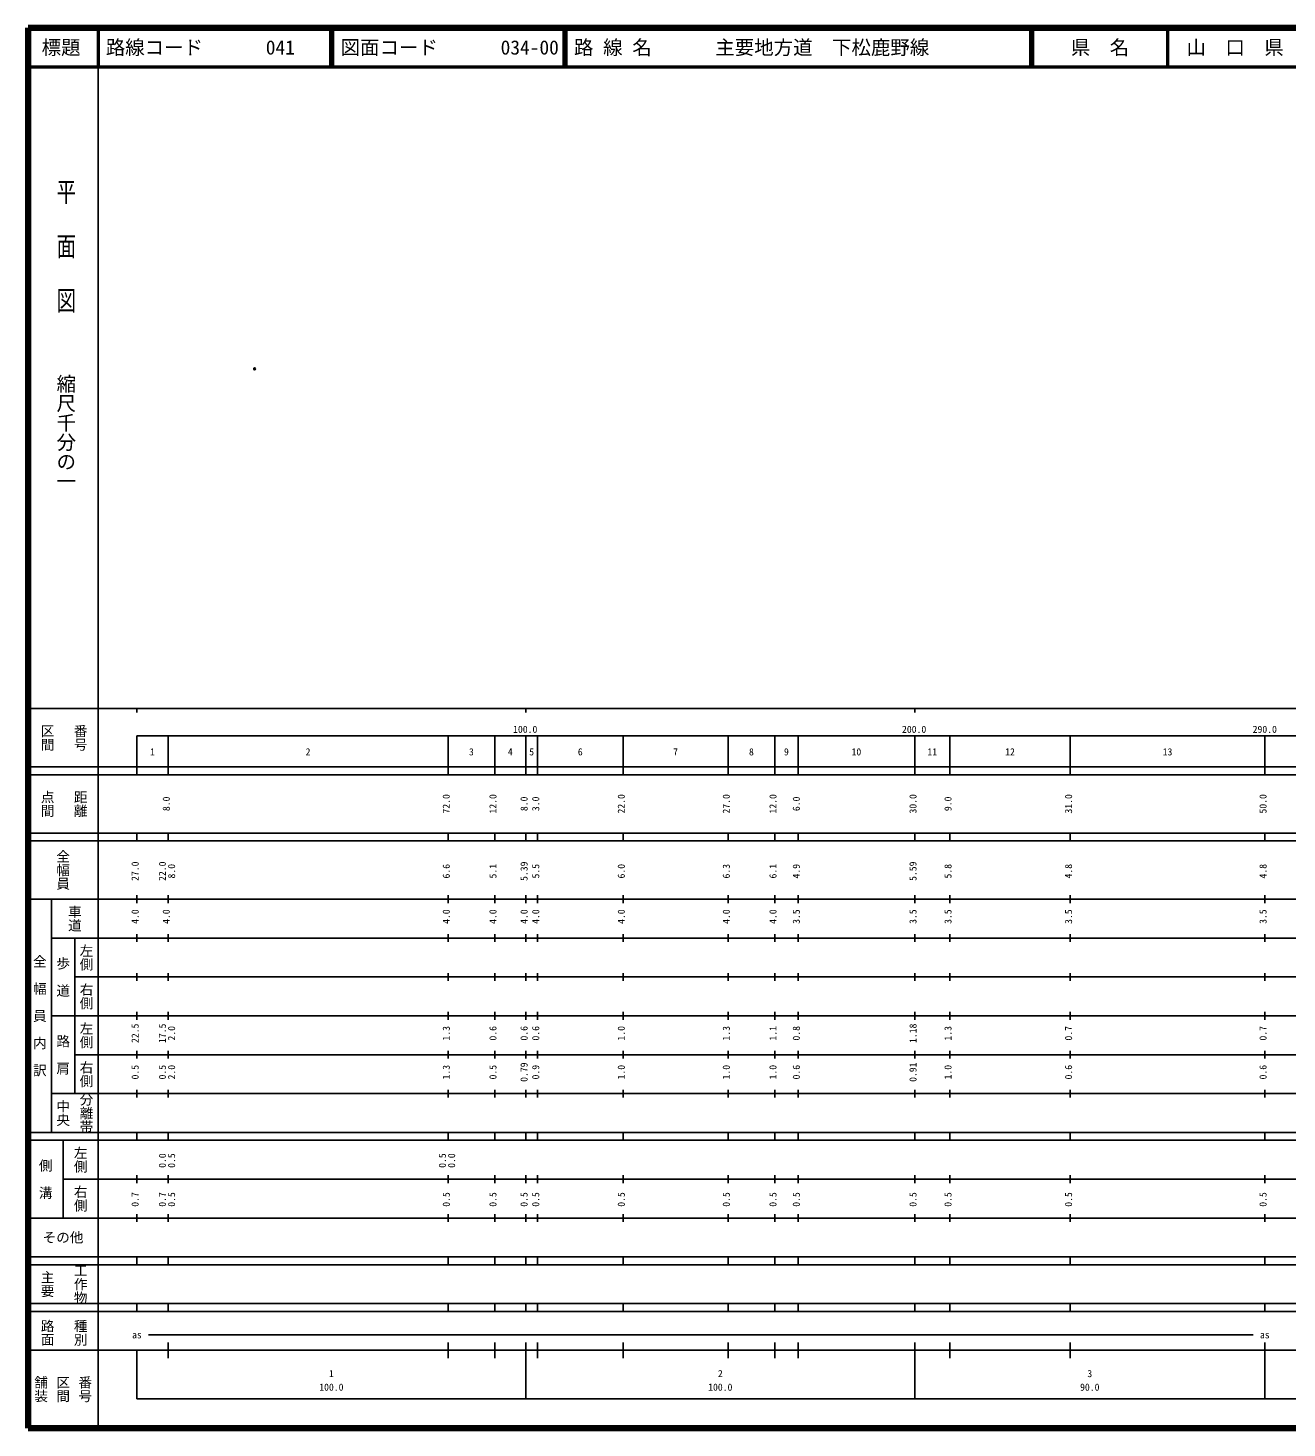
# Model space of a CAD drawing. Units: millimetres on the paper. Extents: x 40 to 680, y 20 to 380.
# Drawn here: x 40 to 363.7, y 20 to 380 of the extents above; entities that cross this region are included whole.
import ezdxf
from ezdxf.enums import TextEntityAlignment as Align

# ---------------------------------------------------------------- set-up
doc = ezdxf.new("R2010")
doc.units = ezdxf.units.MM
doc.header["$PDMODE"] = 32
doc.header["$PDSIZE"] = 0.5
doc.layers.add('M-OTRS', color=6, linetype='Continuous')
doc.layers.add('M-TTL-TXT', color=7, linetype='Continuous')
for name, color, linetype, lineweight in [('M-TTL', 2, 'Continuous', 140), ('M-TTL-BAND', 7, 'Continuous', 25), ('M-TTL-LINE', 7, 'Continuous', 50)]:
    doc.layers.add(name, color=color, linetype=linetype, lineweight=lineweight)
doc.styles.add('@ＭＳ ゴシック', font='')
doc.styles.add('ＭＳ ゴシック', font='')
doc.styles.get('@ＭＳ ゴシック').set_extended_font_data('@MS Gothic')
doc.styles.get('ＭＳ ゴシック').set_extended_font_data('MS Gothic')

msp = doc.modelspace()

# ---------------------------------------------------------------- linework, layer by layer
at = {"layer": 'M-OTRS'}
msp.add_point((98.274, 292.338), dxfattribs=at)
at = {"layer": 'M-TTL'}
for p, q in [((40, 380), (40, 20)), ((680, 380), (40, 380)), ((40, 20), (680, 20))]:
    msp.add_line(p, q, dxfattribs=at)
at = {"layer": 'M-TTL-BAND'}
for p, q in [((58, 370), (58, 20)), ((40, 205), (579, 205)), ((68, 205), (68, 204)), ((168, 205), (168, 204)), ((268, 205), (268, 204)), ((68, 198), (579, 198)), ((68, 198), (68, 188)), ((76, 188), (76, 198)), ((148, 188), (148, 198)), ((160, 188), (160, 198)), ((168, 188), (168, 198)), ((171, 188), (171, 198)), ((193, 188), (193, 198)), ((220, 188), (220, 198)), ((232, 188), (232, 198)), ((238, 188), (238, 198)), ((268, 188), (268, 198)), ((277, 188), (277, 198)), ((308, 188), (308, 198)), ((358, 188), (358, 198)), ((40, 190), (579, 190)), ((40, 188), (579, 188)), ((40, 173), (579, 173)), ((68, 171), (68, 173)), ((76, 171), (76, 173)), ((148, 171), (148, 173)), ((160, 171), (160, 173)), ((168, 171), (168, 173)), ((171, 171), (171, 173)), ((193, 171), (193, 173)), ((220, 171), (220, 173)), ((232, 171), (232, 173)), ((238, 171), (238, 173)), ((268, 171), (268, 173)), ((277, 171), (277, 173)), ((308, 171), (308, 173)), ((358, 171), (358, 173)), ((40, 171), (579, 171)), ((40, 156), (579, 156)), ((46, 96), (46, 156)), ((68, 155), (68, 157)), ((76, 155), (76, 157)), ((148, 155), (148, 157)), ((160, 155), (160, 157)), ((168, 155), (168, 157)), ((171, 155), (171, 157)), ((193, 155), (193, 157)), ((220, 155), (220, 157)), ((232, 155), (232, 157)), ((238, 155), (238, 157)), ((268, 155), (268, 157)), ((277, 155), (277, 157)), ((308, 155), (308, 157)), ((358, 155), (358, 157)), ((46, 146), (579, 146)), ((52, 146), (52, 106)), ((68, 145), (68, 147)), ((76, 145), (76, 147)), ((148, 145), (148, 147)), ((160, 145), (160, 147)), ((168, 145), (168, 147)), ((171, 145), (171, 147)), ((193, 145), (193, 147)), ((220, 145), (220, 147)), ((232, 145), (232, 147)), ((238, 145), (238, 147)), ((268, 145), (268, 147)), ((277, 145), (277, 147)), ((308, 145), (308, 147)), ((358, 145), (358, 147)), ((68, 135), (68, 137)), ((76, 135), (76, 137)), ((148, 135), (148, 137)), ((160, 135), (160, 137)), ((168, 135), (168, 137)), ((171, 135), (171, 137)), ((193, 135), (193, 137)), ((220, 135), (220, 137)), ((232, 135), (232, 137)), ((238, 135), (238, 137)), ((268, 135), (268, 137)), ((277, 135), (277, 137)), ((308, 135), (308, 137)), ((358, 135), (358, 137)), ((52, 136), (579, 136)), ((46, 126), (579, 126)), ((68, 125), (68, 127)), ((76, 125), (76, 127)), ((148, 125), (148, 127)), ((160, 125), (160, 127)), ((168, 125), (168, 127)), ((171, 125), (171, 127)), ((193, 125), (193, 127)), ((220, 125), (220, 127)), ((232, 125), (232, 127)), ((238, 125), (238, 127)), ((268, 125), (268, 127)), ((277, 125), (277, 127)), ((308, 125), (308, 127)), ((358, 125), (358, 127)), ((52, 116), (579, 116)), ((68, 115), (68, 117)), ((76, 115), (76, 117)), ((148, 115), (148, 117)), ((160, 115), (160, 117)), ((168, 115), (168, 117)), ((171, 115), (171, 117)), ((193, 115), (193, 117)), ((220, 115), (220, 117)), ((232, 115), (232, 117)), ((238, 115), (238, 117)), ((268, 115), (268, 117)), ((277, 115), (277, 117)), ((308, 115), (308, 117)), ((358, 115), (358, 117)), ((46, 106), (579, 106)), ((68, 105), (68, 107)), ((76, 105), (76, 107)), ((148, 105), (148, 107)), ((160, 105), (160, 107)), ((168, 105), (168, 107)), ((171, 105), (171, 107)), ((193, 105), (193, 107)), ((220, 105), (220, 107)), ((232, 105), (232, 107)), ((238, 105), (238, 107)), ((268, 105), (268, 107)), ((277, 105), (277, 107)), ((308, 105), (308, 107)), ((358, 105), (358, 107)), ((40, 96), (579, 96)), ((40, 94), (579, 94)), ((49, 94), (49, 74)), ((68, 94), (68, 96)), ((76, 94), (76, 96)), ((148, 94), (148, 96)), ((160, 94), (160, 96)), ((168, 94), (168, 96)), ((171, 94), (171, 96)), ((193, 94), (193, 96)), ((220, 94), (220, 96)), ((232, 94), (232, 96)), ((238, 94), (238, 96)), ((268, 94), (268, 96)), ((277, 94), (277, 96)), ((308, 94), (308, 96)), ((358, 94), (358, 96)), ((49, 84), (579, 84)), ((68, 83), (68, 85)), ((76, 83), (76, 85)), ((148, 83), (148, 85)), ((160, 83), (160, 85)), ((168, 83), (168, 85)), ((171, 83), (171, 85)), ((193, 83), (193, 85)), ((220, 83), (220, 85)), ((232, 83), (232, 85)), ((238, 83), (238, 85)), ((268, 83), (268, 85)), ((277, 83), (277, 85)), ((308, 83), (308, 85)), ((358, 83), (358, 85)), ((40, 74), (579, 74)), ((68, 73), (68, 75)), ((76, 73), (76, 75)), ((148, 73), (148, 75)), ((160, 73), (160, 75)), ((168, 73), (168, 75)), ((171, 73), (171, 75)), ((193, 73), (193, 75)), ((220, 73), (220, 75)), ((232, 73), (232, 75)), ((238, 73), (238, 75)), ((268, 73), (268, 75)), ((277, 73), (277, 75)), ((308, 73), (308, 75)), ((358, 73), (358, 75)), ((40, 64), (579, 64)), ((40, 62), (579, 62)), ((68, 62), (68, 64)), ((76, 62), (76, 64)), ((148, 62), (148, 64)), ((160, 62), (160, 64)), ((168, 62), (168, 64)), ((171, 62), (171, 64)), ((193, 62), (193, 64)), ((220, 62), (220, 64)), ((232, 62), (232, 64)), ((238, 62), (238, 64)), ((268, 62), (268, 64)), ((277, 62), (277, 64)), ((308, 62), (308, 64)), ((358, 62), (358, 64)), ((40, 52), (579, 52)), ((68, 50), (68, 52)), ((76, 50), (76, 52)), ((148, 50), (148, 52)), ((160, 50), (160, 52)), ((168, 50), (168, 52)), ((171, 50), (171, 52)), ((193, 50), (193, 52)), ((220, 50), (220, 52)), ((232, 50), (232, 52)), ((238, 50), (238, 52)), ((268, 50), (268, 52)), ((277, 50), (277, 52)), ((308, 50), (308, 52)), ((358, 50), (358, 52)), ((40, 50), (579, 50)), ((71, 44), (355, 44)), ((40, 40), (579, 40)), ((68, 40), (68, 27.5)), ((76, 38), (76, 42)), ((148, 38), (148, 42)), ((160, 38), (160, 42)), ((168, 27.5), (168, 42)), ((171, 38), (171, 42)), ((193, 38), (193, 42)), ((220, 38), (220, 42)), ((232, 38), (232, 42)), ((238, 38), (238, 42)), ((268, 27.5), (268, 42)), ((277, 38), (277, 42)), ((308, 38), (308, 42)), ((358, 27.5), (358, 42)), ((68, 27.5), (579, 27.5))]:
    msp.add_line(p, q, dxfattribs=at)
at = {"layer": 'M-TTL-LINE'}
for p, q in [((58, 380), (58, 370)), ((117.75, 380), (117.75, 370)), ((118.25, 380), (118.25, 370)), ((177.75, 380), (177.75, 370)), ((178.25, 380), (178.25, 370)), ((297.75, 380), (297.75, 370)), ((298.25, 380), (298.25, 370)), ((333, 380), (333, 370)), ((40, 370), (680, 370))]:
    msp.add_line(p, q, dxfattribs=at)

# ---------------------------------------------------------------- texts
at = {"layer": 'M-TTL-BAND', "style": '@ＭＳ ゴシック', "width": 1.4}
msp.add_text('平  面  図', height=3.666, rotation=270, dxfattribs=at).set_placement((49.777, 306.475), align=Align.MIDDLE_RIGHT)
at = {"layer": 'M-TTL-BAND', "style": '@ＭＳ ゴシック'}
msp.add_text('縮尺千分の一', height=3.666, rotation=270, dxfattribs=at).set_placement((49.777, 261.03), align=Align.MIDDLE_RIGHT)
for s, p in [('区間', (45, 197.5)), ('番号', (53.5, 197.5)), ('点間', (45, 180.5)), ('距離', (53.5, 180.5)), ('全幅員', (49, 163.5)), ('車道', (52, 151)), ('左側', (55, 141)), ('全\u3000幅\u3000員\u3000内\u3000訳', (43, 126)), ('歩\u3000道', (49, 136)), ('右側', (55, 131)), ('左側', (55, 121)), ('路\u3000肩', (49, 116)), ('右側', (55, 111)), ('分離帯', (55, 101)), ('中央', (49, 101)), ('左側', (53.5, 89)), ('側\u3000溝', (44.5, 84)), ('右側', (53.5, 79)), ('工作物', (53.5, 57)), ('主要', (45, 57)), ('路面', (45, 44.5)), ('種別', (53.5, 44.5)), ('舗装', (43.333, 30)), ('区間', (49, 30)), ('番号', (54.667, 30))]:
    msp.add_text(s, height=2.566, rotation=270, dxfattribs=at).set_placement(p, align=Align.MIDDLE_CENTER)
at = {"layer": 'M-TTL-BAND', "style": 'ＭＳ ゴシック'}
for s, p in [('100.0', (167.844, 198.195)), ('200.0', (267.844, 198.195)), ('290.0', (358, 198.195)), ('1', (72, 192.405)), ('2', (112, 192.405)), ('3', (154, 192.405)), ('4', (164, 192.405)), ('5', (169.5, 192.405)), ('6', (182, 192.405)), ('7', (206.5, 192.405)), ('8', (226, 192.405)), ('9', (235, 192.405)), ('10', (253, 192.405)), ('11', (272.5, 192.405)), ('12', (292.5, 192.405)), ('13', (333, 192.405)), ('as', (68, 42.5)), ('as', (358, 42.5)), ('1', (118, 32.523)), ('2', (218, 32.523)), ('3', (313, 32.523)), ('100.0', (118, 29.033)), ('100.0', (218, 29.033)), ('90.0', (313, 29.033))]:
    msp.add_text(s, height=1.833, dxfattribs=at).set_placement(p, align=Align.BOTTOM_CENTER)
for s, p in [('8.0', (77, 180.5)), ('72.0', (149, 180.5)), ('12.0', (161, 180.5)), ('8.0', (169, 180.5)), ('3.0', (172, 180.5)), ('22.0', (194, 180.5)), ('27.0', (221, 180.5)), ('12.0', (233, 180.5)), ('6.0', (239, 180.5)), ('30.0', (269, 180.5)), ('9.0', (278, 180.5)), ('31.0', (309, 180.5)), ('50.0', (359, 180.5)), ('27.0', (69, 163.174)), ('22.0', (76, 163.174)), ('8.0', (78.37, 163.174)), ('6.6', (149, 163.174)), ('5.1', (161, 163.174)), ('5.39', (169, 163.174)), ('5.5', (172, 163.174)), ('6.0', (194, 163.174)), ('6.3', (221, 163.174)), ('6.1', (233, 163.174)), ('4.9', (239, 163.174)), ('5.59', (269, 163.174)), ('5.8', (278, 163.174)), ('4.8', (309, 163.174)), ('4.8', (359, 163.174)), ('4.0', (69, 151.5)), ('4.0', (77, 151.5)), ('4.0', (149, 151.5)), ('4.0', (161, 151.5)), ('4.0', (169, 151.5)), ('4.0', (172, 151.5)), ('4.0', (194, 151.5)), ('4.0', (221, 151.5)), ('4.0', (233, 151.5)), ('3.5', (239, 151.5)), ('3.5', (269, 151.5)), ('3.5', (278, 151.5)), ('3.5', (309, 151.5)), ('3.5', (359, 151.5)), ('22.5', (69, 121.5)), ('17.5', (76, 121.5)), ('2.0', (78.37, 121.5)), ('1.3', (149, 121.5)), ('0.6', (161, 121.5)), ('0.6', (169, 121.5)), ('0.6', (172, 121.5)), ('1.0', (194, 121.5)), ('1.3', (221, 121.5)), ('1.1', (233, 121.5)), ('0.8', (239, 121.5)), ('1.18', (269, 121.5)), ('1.3', (278, 121.5)), ('0.7', (309, 121.5)), ('0.7', (359, 121.5)), ('0.5', (69, 111.5)), ('0.5', (76, 111.5)), ('2.0', (78.37, 111.5)), ('1.3', (149, 111.5)), ('0.5', (161, 111.5)), ('0.79', (169, 111.5)), ('0.9', (172, 111.5)), ('1.0', (194, 111.5)), ('1.0', (221, 111.5)), ('1.0', (233, 111.5)), ('0.6', (239, 111.5)), ('0.91', (269, 111.5)), ('1.0', (278, 111.5)), ('0.6', (309, 111.5)), ('0.6', (359, 111.5)), ('0.0', (76, 88.764)), ('0.5', (78.37, 88.764)), ('0.5', (148, 88.764)), ('0.0', (150.37, 88.764)), ('0.7', (69, 78.764)), ('0.7', (76, 78.764)), ('0.5', (78.37, 78.764)), ('0.5', (149, 78.764)), ('0.5', (161, 78.764)), ('0.5', (169, 78.764)), ('0.5', (172, 78.764)), ('0.5', (194, 78.764)), ('0.5', (221, 78.764)), ('0.5', (233, 78.764)), ('0.5', (239, 78.764)), ('0.5', (269, 78.764)), ('0.5', (278, 78.764)), ('0.5', (309, 78.764)), ('0.5', (359, 78.764))]:
    msp.add_text(s, height=1.833, rotation=90, dxfattribs=at).set_placement(p, align=Align.BOTTOM_CENTER)
msp.add_text('その他', height=2.566, dxfattribs=at).set_placement((49, 69), align=Align.MIDDLE_CENTER)
at = {"layer": 'M-TTL-TXT', "style": 'ＭＳ ゴシック'}
for s, p in [('標題', (48.5, 375)), ('県\u3000名', (315.625, 375)), ('山\u3000口\u3000県', (350.375, 375))]:
    msp.add_text(s, height=3.666, dxfattribs=at).set_placement(p, align=Align.MIDDLE_CENTER)
for s, p in [('路線コード', (60, 375)), ('041', (101.142, 375)), ('図面コード', (120.38, 375)), ('034-00', (161.521, 375)), ('路 線 名', (180.38, 375)), ('主要地方道\u3000下松鹿野線', (216.734, 375))]:
    msp.add_text(s, height=3.666, dxfattribs=at).set_placement(p, align=Align.MIDDLE_LEFT)

doc.saveas('drawing.dxf')
